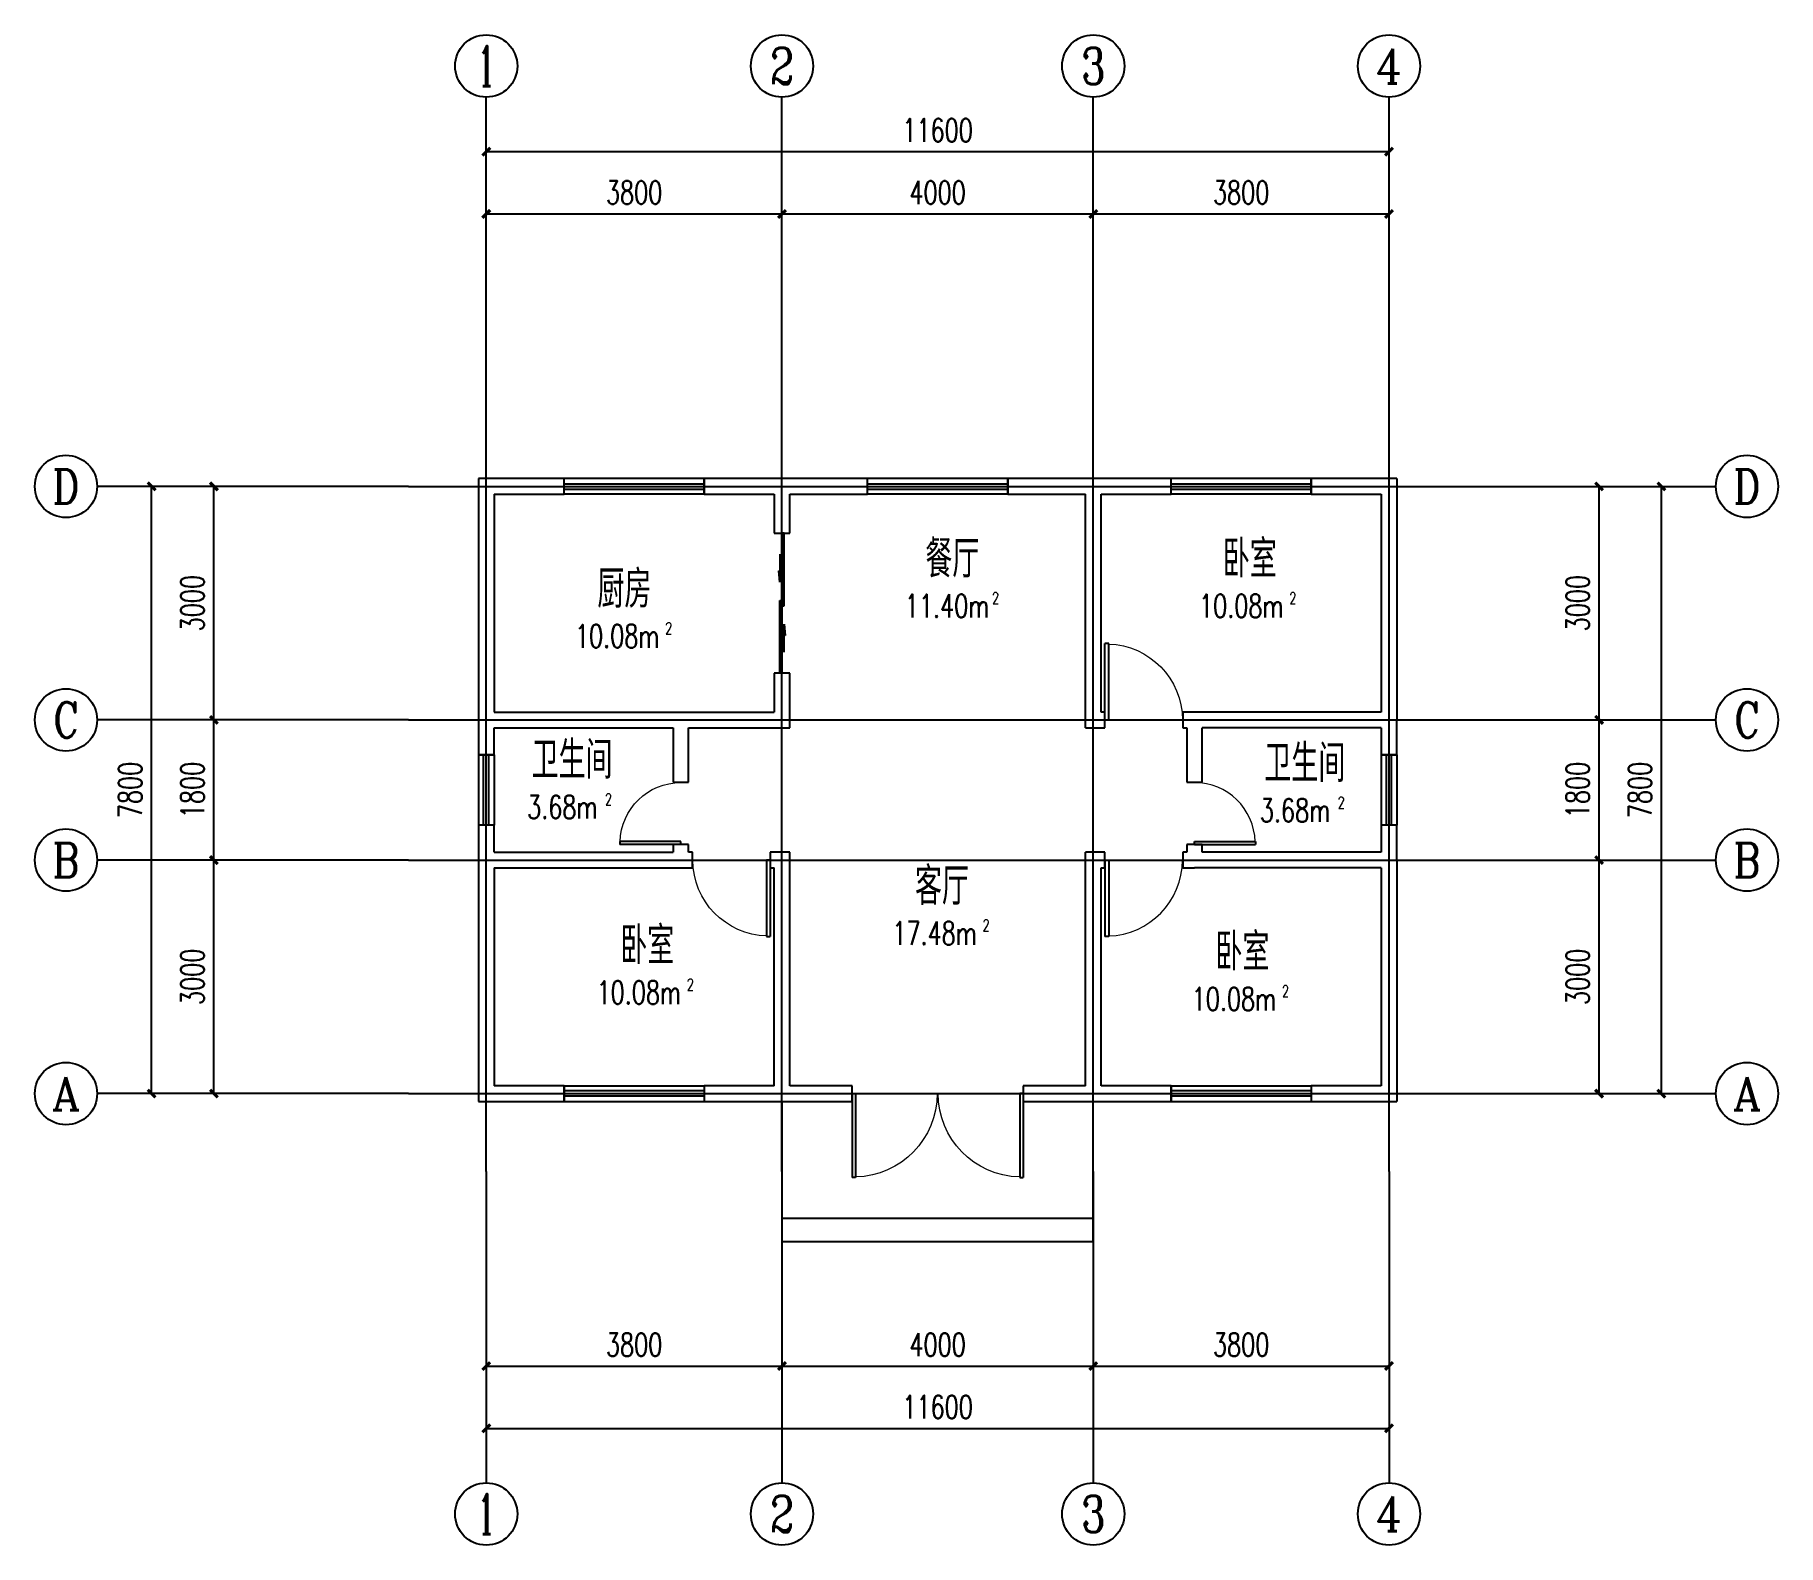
# Model space of a CAD drawing. Extents: x 37179 to 59579, y 6806 to 26206.
import ezdxf
from ezdxf.enums import TextEntityAlignment as Align

# ---------------------------------------------------------------- set-up
doc = ezdxf.new("R2010")
doc.units = 0
doc.header["$LTSCALE"] = 1000
doc.header["$MEASUREMENT"] = 0
for name, color, linetype in [('HT-A-AXIS-F01-NEW', 3, 'Continuous'), ('HT-A-AXIS-TEXT-F01-NEW', 7, 'Continuous'), ('HT-A-NOPLOT-F01-NEW', 1, 'Continuous'), ('HT-A-ROOM-F01-NEW', 7, 'Continuous'), ('HT-A-WALL-F01-NEW', 9, 'Continuous'), ('HT-A-WIND-F01-NEW', 4, 'Continuous')]:
    doc.layers.add(name, color=color, linetype=linetype)
doc.styles.add('_TCH_AXIS', font='COMPLEX', dxfattribs={"bigfont": 'GBCBIG'})
doc.styles.add('_TCH_DIM_T3', font='SIMPLEX', dxfattribs={"width": 0.71, "bigfont": 'GBCBIG'})
doc.styles.add('_TCH_SPACE', font='SIMPLEX', dxfattribs={"bigfont": 'GBCBIG'})
doc.styles.add('COMPLEX', font='COMPLEX')
doc.dimstyles.new('_TCH_ARCH&&100', dxfattribs={"dimtxt": 297.5, "dimasz": 100, "dimexe": 250, "dimexo": 300, "dimgap": 126.25, "dimtad": 1, "dimdec": 0, "dimzin": 0, "dimdsep": 46, "dimtxsty": '_TCH_DIM_T3', "dimblk": 'ARCHTICK', "dimcen": 0.09, "dimclrt": 7, "dimazin": 2, "dimtfac": 1, "dimtdec": 0, "dimtix": 1, "dimtmove": 2, "dimatfit": 3, "dimfxl": 100, "dimtolj": 1, "dimtzin": 0, "dimarcsym": 0})

# ---------------------------------------------------------------- blocks, each defined once
blk = doc.blocks.new('_ArchTick')
at = {"color": 0, "linetype": 'ByBlock', "const_width": 0.4}
blk.add_lwpolyline([(-0.5, -0.5), (0.5, 0.5)], dxfattribs=at)
blk = doc.blocks.new('*D9')
at = {"layer": 'Defpoints', "color": 0, "transparency": 16777216}
for p in [(54779.06, 15606.47), (57279.06, 15606.47), (54779.06, 12606.47)]:
    blk.add_point(p, dxfattribs=at)
at = {"layer": 'HT-A-AXIS-F01-NEW', "color": 0, "lineweight": -2, "transparency": 16777216}
for p, q in [((55079.06, 15606.47), (57529.06, 15606.47)), ((57279.06, 12606.47), (57279.06, 15606.47)), ((55079.06, 12606.47), (57529.06, 12606.47))]:
    blk.add_line(p, q, dxfattribs=at)
at = {"layer": 'HT-A-AXIS-F01-NEW', "color": 0, "lineweight": -2, "transparency": 16777216, "xscale": 100, "yscale": 100, "zscale": 100}
for p, rotation in [((57279.06, 15606.47), 90), ((57279.06, 12606.47), 270)]:
    blk.add_blockref('_ArchTick', p, dxfattribs=dict(at, rotation=rotation))
at = {"layer": 'HT-A-AXIS-F01-NEW', "color": 7, "transparency": 16777216, "insert": (57004.06, 14106.47), "char_height": 297.5, "attachment_point": 5, "rotation": 90, "style": '_TCH_DIM_T3'}
blk.add_mtext('\\A1;3000', dxfattribs=at)
blk = doc.blocks.new('*D10')
at = {"layer": 'Defpoints', "color": 0, "transparency": 16777216}
for p in [(54779.06, 17406.47), (57279.06, 17406.47), (54779.06, 15606.47)]:
    blk.add_point(p, dxfattribs=at)
at = {"layer": 'HT-A-AXIS-F01-NEW', "color": 0, "lineweight": -2, "transparency": 16777216}
for p, q in [((55079.06, 17406.47), (57529.06, 17406.47)), ((57279.06, 15606.47), (57279.06, 17406.47)), ((55079.06, 15606.47), (57529.06, 15606.47))]:
    blk.add_line(p, q, dxfattribs=at)
at = {"layer": 'HT-A-AXIS-F01-NEW', "color": 0, "lineweight": -2, "transparency": 16777216, "xscale": 100, "yscale": 100, "zscale": 100}
for p, rotation in [((57279.06, 17406.47), 90), ((57279.06, 15606.47), 270)]:
    blk.add_blockref('_ArchTick', p, dxfattribs=dict(at, rotation=rotation))
at = {"layer": 'HT-A-AXIS-F01-NEW', "color": 7, "transparency": 16777216, "insert": (57004.06, 16506.47), "char_height": 297.5, "attachment_point": 5, "rotation": 90, "style": '_TCH_DIM_T3'}
blk.add_mtext('\\A1;1800', dxfattribs=at)
blk = doc.blocks.new('*D11')
at = {"layer": 'Defpoints', "color": 0, "transparency": 16777216}
for p in [(54779.06, 20406.47), (57279.06, 20406.47), (54779.06, 17406.47)]:
    blk.add_point(p, dxfattribs=at)
at = {"layer": 'HT-A-AXIS-F01-NEW', "color": 0, "lineweight": -2, "transparency": 16777216}
for p, q in [((55079.06, 20406.47), (57529.06, 20406.47)), ((57279.06, 17406.47), (57279.06, 20406.47)), ((55079.06, 17406.47), (57529.06, 17406.47))]:
    blk.add_line(p, q, dxfattribs=at)
at = {"layer": 'HT-A-AXIS-F01-NEW', "color": 0, "lineweight": -2, "transparency": 16777216, "xscale": 100, "yscale": 100, "zscale": 100}
for p, rotation in [((57279.06, 20406.47), 90), ((57279.06, 17406.47), 270)]:
    blk.add_blockref('_ArchTick', p, dxfattribs=dict(at, rotation=rotation))
at = {"layer": 'HT-A-AXIS-F01-NEW', "color": 7, "transparency": 16777216, "insert": (57004.06, 18906.47), "char_height": 297.5, "attachment_point": 5, "rotation": 90, "style": '_TCH_DIM_T3'}
blk.add_mtext('\\A1;3000', dxfattribs=at)
blk = doc.blocks.new('*D12')
at = {"layer": 'Defpoints', "color": 0, "transparency": 16777216}
for p in [(54779.06, 20406.47), (58079.06, 20406.47), (54779.06, 12606.47)]:
    blk.add_point(p, dxfattribs=at)
at = {"layer": 'HT-A-AXIS-F01-NEW', "color": 0, "lineweight": -2, "transparency": 16777216}
for p, q in [((55079.06, 20406.47), (58329.06, 20406.47)), ((58079.06, 12606.47), (58079.06, 20406.47)), ((55079.06, 12606.47), (58329.06, 12606.47))]:
    blk.add_line(p, q, dxfattribs=at)
at = {"layer": 'HT-A-AXIS-F01-NEW', "color": 0, "lineweight": -2, "transparency": 16777216, "xscale": 100, "yscale": 100, "zscale": 100}
for p, rotation in [((58079.06, 20406.47), 90), ((58079.06, 12606.47), 270)]:
    blk.add_blockref('_ArchTick', p, dxfattribs=dict(at, rotation=rotation))
at = {"layer": 'HT-A-AXIS-F01-NEW', "color": 7, "transparency": 16777216, "insert": (57804.06, 16506.47), "char_height": 297.5, "attachment_point": 5, "rotation": 90, "style": '_TCH_DIM_T3'}
blk.add_mtext('\\A1;7800', dxfattribs=at)
blk = doc.blocks.new('*D13')
at = {"layer": 'Defpoints', "color": 0, "transparency": 16777216}
for p in [(39479.06, 15606.47), (41979.06, 15606.47), (41979.06, 12606.47)]:
    blk.add_point(p, dxfattribs=at)
at = {"layer": 'HT-A-AXIS-F01-NEW', "color": 0, "lineweight": -2, "transparency": 16777216}
for p, q in [((41679.06, 15606.47), (39229.06, 15606.47)), ((39479.06, 12606.47), (39479.06, 15606.47)), ((41679.06, 12606.47), (39229.06, 12606.47))]:
    blk.add_line(p, q, dxfattribs=at)
at = {"layer": 'HT-A-AXIS-F01-NEW', "color": 0, "lineweight": -2, "transparency": 16777216, "xscale": 100, "yscale": 100, "zscale": 100}
for p, rotation in [((39479.06, 15606.47), 90), ((39479.06, 12606.47), 270)]:
    blk.add_blockref('_ArchTick', p, dxfattribs=dict(at, rotation=rotation))
at = {"layer": 'HT-A-AXIS-F01-NEW', "color": 7, "transparency": 16777216, "insert": (39204.06, 14106.47), "char_height": 297.5, "attachment_point": 5, "rotation": 90, "style": '_TCH_DIM_T3'}
blk.add_mtext('\\A1;3000', dxfattribs=at)
blk = doc.blocks.new('*D14')
at = {"layer": 'Defpoints', "color": 0, "transparency": 16777216}
for p in [(39479.06, 17406.47), (41979.06, 17406.47), (41979.06, 15606.47)]:
    blk.add_point(p, dxfattribs=at)
at = {"layer": 'HT-A-AXIS-F01-NEW', "color": 0, "lineweight": -2, "transparency": 16777216}
for p, q in [((41679.06, 17406.47), (39229.06, 17406.47)), ((39479.06, 15606.47), (39479.06, 17406.47)), ((41679.06, 15606.47), (39229.06, 15606.47))]:
    blk.add_line(p, q, dxfattribs=at)
at = {"layer": 'HT-A-AXIS-F01-NEW', "color": 0, "lineweight": -2, "transparency": 16777216, "xscale": 100, "yscale": 100, "zscale": 100}
for p, rotation in [((39479.06, 17406.47), 90), ((39479.06, 15606.47), 270)]:
    blk.add_blockref('_ArchTick', p, dxfattribs=dict(at, rotation=rotation))
at = {"layer": 'HT-A-AXIS-F01-NEW', "color": 7, "transparency": 16777216, "insert": (39204.06, 16506.47), "char_height": 297.5, "attachment_point": 5, "rotation": 90, "style": '_TCH_DIM_T3'}
blk.add_mtext('\\A1;1800', dxfattribs=at)
blk = doc.blocks.new('*D15')
at = {"layer": 'Defpoints', "color": 0, "transparency": 16777216}
for p in [(39479.06, 20406.47), (41979.06, 20406.47), (41979.06, 17406.47)]:
    blk.add_point(p, dxfattribs=at)
at = {"layer": 'HT-A-AXIS-F01-NEW', "color": 0, "lineweight": -2, "transparency": 16777216}
for p, q in [((41679.06, 20406.47), (39229.06, 20406.47)), ((39479.06, 17406.47), (39479.06, 20406.47)), ((41679.06, 17406.47), (39229.06, 17406.47))]:
    blk.add_line(p, q, dxfattribs=at)
at = {"layer": 'HT-A-AXIS-F01-NEW', "color": 0, "lineweight": -2, "transparency": 16777216, "xscale": 100, "yscale": 100, "zscale": 100}
for p, rotation in [((39479.06, 20406.47), 90), ((39479.06, 17406.47), 270)]:
    blk.add_blockref('_ArchTick', p, dxfattribs=dict(at, rotation=rotation))
at = {"layer": 'HT-A-AXIS-F01-NEW', "color": 7, "transparency": 16777216, "insert": (39204.06, 18906.47), "char_height": 297.5, "attachment_point": 5, "rotation": 90, "style": '_TCH_DIM_T3'}
blk.add_mtext('\\A1;3000', dxfattribs=at)
blk = doc.blocks.new('*D16')
at = {"layer": 'Defpoints', "color": 0, "transparency": 16777216}
for p in [(38679.06, 20406.47), (41979.06, 20406.47), (41979.06, 12606.47)]:
    blk.add_point(p, dxfattribs=at)
at = {"layer": 'HT-A-AXIS-F01-NEW', "color": 0, "lineweight": -2, "transparency": 16777216}
for p, q in [((41679.06, 20406.47), (38429.06, 20406.47)), ((38679.06, 12606.47), (38679.06, 20406.47)), ((41679.06, 12606.47), (38429.06, 12606.47))]:
    blk.add_line(p, q, dxfattribs=at)
at = {"layer": 'HT-A-AXIS-F01-NEW', "color": 0, "lineweight": -2, "transparency": 16777216, "xscale": 100, "yscale": 100, "zscale": 100}
for p, rotation in [((38679.06, 20406.47), 90), ((38679.06, 12606.47), 270)]:
    blk.add_blockref('_ArchTick', p, dxfattribs=dict(at, rotation=rotation))
at = {"layer": 'HT-A-AXIS-F01-NEW', "color": 7, "transparency": 16777216, "insert": (38404.06, 16506.47), "char_height": 297.5, "attachment_point": 5, "rotation": 90, "style": '_TCH_DIM_T3'}
blk.add_mtext('\\A1;7800', dxfattribs=at)
blk = doc.blocks.new('*D17')
at = {"layer": 'Defpoints', "color": 0, "transparency": 16777216}
for p in [(46779.06, 23906.47), (42979.06, 21406.47), (46779.06, 21406.47)]:
    blk.add_point(p, dxfattribs=at)
at = {"layer": 'HT-A-AXIS-F01-NEW', "color": 0, "lineweight": -2, "transparency": 16777216}
for p, q in [((42979.06, 21706.47), (42979.06, 24156.47)), ((46779.06, 21706.47), (46779.06, 24156.47)), ((42979.06, 23906.47), (46779.06, 23906.47))]:
    blk.add_line(p, q, dxfattribs=at)
at = {"layer": 'HT-A-AXIS-F01-NEW', "color": 0, "lineweight": -2, "transparency": 16777216, "xscale": 100, "yscale": 100, "zscale": 100, "rotation": 180}
blk.add_blockref('_ArchTick', (42979.06, 23906.47), dxfattribs=at)
at = {"layer": 'HT-A-AXIS-F01-NEW', "color": 0, "lineweight": -2, "transparency": 16777216, "xscale": 100, "yscale": 100, "zscale": 100}
blk.add_blockref('_ArchTick', (46779.06, 23906.47), dxfattribs=at)
at = {"layer": 'HT-A-AXIS-F01-NEW', "color": 7, "transparency": 16777216, "insert": (44879.06, 24181.47), "char_height": 297.5, "attachment_point": 5, "style": '_TCH_DIM_T3'}
blk.add_mtext('\\A1;3800', dxfattribs=at)
blk = doc.blocks.new('*D18')
at = {"layer": 'Defpoints', "color": 0, "transparency": 16777216}
for p in [(50779.06, 23906.47), (46779.06, 21406.47), (50779.06, 21406.47)]:
    blk.add_point(p, dxfattribs=at)
at = {"layer": 'HT-A-AXIS-F01-NEW', "color": 0, "lineweight": -2, "transparency": 16777216}
for p, q in [((46779.06, 21706.47), (46779.06, 24156.47)), ((50779.06, 21706.47), (50779.06, 24156.47)), ((46779.06, 23906.47), (50779.06, 23906.47))]:
    blk.add_line(p, q, dxfattribs=at)
at = {"layer": 'HT-A-AXIS-F01-NEW', "color": 0, "lineweight": -2, "transparency": 16777216, "xscale": 100, "yscale": 100, "zscale": 100, "rotation": 180}
blk.add_blockref('_ArchTick', (46779.06, 23906.47), dxfattribs=at)
at = {"layer": 'HT-A-AXIS-F01-NEW', "color": 0, "lineweight": -2, "transparency": 16777216, "xscale": 100, "yscale": 100, "zscale": 100}
blk.add_blockref('_ArchTick', (50779.06, 23906.47), dxfattribs=at)
at = {"layer": 'HT-A-AXIS-F01-NEW', "color": 7, "transparency": 16777216, "insert": (48779.06, 24181.47), "char_height": 297.5, "attachment_point": 5, "style": '_TCH_DIM_T3'}
blk.add_mtext('\\A1;4000', dxfattribs=at)
blk = doc.blocks.new('*D19')
at = {"layer": 'Defpoints', "color": 0, "transparency": 16777216}
for p in [(54579.06, 23906.47), (50779.06, 21406.47), (54579.06, 21406.47)]:
    blk.add_point(p, dxfattribs=at)
at = {"layer": 'HT-A-AXIS-F01-NEW', "color": 0, "lineweight": -2, "transparency": 16777216}
for p, q in [((50779.06, 21706.47), (50779.06, 24156.47)), ((54579.06, 21706.47), (54579.06, 24156.47)), ((50779.06, 23906.47), (54579.06, 23906.47))]:
    blk.add_line(p, q, dxfattribs=at)
at = {"layer": 'HT-A-AXIS-F01-NEW', "color": 0, "lineweight": -2, "transparency": 16777216, "xscale": 100, "yscale": 100, "zscale": 100, "rotation": 180}
blk.add_blockref('_ArchTick', (50779.06, 23906.47), dxfattribs=at)
at = {"layer": 'HT-A-AXIS-F01-NEW', "color": 0, "lineweight": -2, "transparency": 16777216, "xscale": 100, "yscale": 100, "zscale": 100}
blk.add_blockref('_ArchTick', (54579.06, 23906.47), dxfattribs=at)
at = {"layer": 'HT-A-AXIS-F01-NEW', "color": 7, "transparency": 16777216, "insert": (52679.06, 24181.47), "char_height": 297.5, "attachment_point": 5, "style": '_TCH_DIM_T3'}
blk.add_mtext('\\A1;3800', dxfattribs=at)
blk = doc.blocks.new('*D20')
at = {"layer": 'Defpoints', "color": 0, "transparency": 16777216}
for p in [(54579.06, 24706.47), (42979.06, 21406.47), (54579.06, 21406.47)]:
    blk.add_point(p, dxfattribs=at)
at = {"layer": 'HT-A-AXIS-F01-NEW', "color": 0, "lineweight": -2, "transparency": 16777216}
for p, q in [((42979.06, 21706.47), (42979.06, 24956.47)), ((54579.06, 21706.47), (54579.06, 24956.47)), ((42979.06, 24706.47), (54579.06, 24706.47))]:
    blk.add_line(p, q, dxfattribs=at)
at = {"layer": 'HT-A-AXIS-F01-NEW', "color": 0, "lineweight": -2, "transparency": 16777216, "xscale": 100, "yscale": 100, "zscale": 100, "rotation": 180}
blk.add_blockref('_ArchTick', (42979.06, 24706.47), dxfattribs=at)
at = {"layer": 'HT-A-AXIS-F01-NEW', "color": 0, "lineweight": -2, "transparency": 16777216, "xscale": 100, "yscale": 100, "zscale": 100}
blk.add_blockref('_ArchTick', (54579.06, 24706.47), dxfattribs=at)
at = {"layer": 'HT-A-AXIS-F01-NEW', "color": 7, "transparency": 16777216, "insert": (48779.06, 24981.47), "char_height": 297.5, "attachment_point": 5, "style": '_TCH_DIM_T3'}
blk.add_mtext('\\A1;11600', dxfattribs=at)
blk = doc.blocks.new('*D21')
at = {"layer": 'Defpoints', "color": 0, "transparency": 16777216}
for p in [(42979.06, 11606.47), (46779.06, 11606.47), (46779.06, 9106.47)]:
    blk.add_point(p, dxfattribs=at)
at = {"layer": 'HT-A-AXIS-F01-NEW', "color": 0, "lineweight": -2, "transparency": 16777216}
for p, q in [((42979.06, 11306.47), (42979.06, 8856.47)), ((46779.06, 11306.47), (46779.06, 8856.47)), ((42979.06, 9106.47), (46779.06, 9106.47))]:
    blk.add_line(p, q, dxfattribs=at)
at = {"layer": 'HT-A-AXIS-F01-NEW', "color": 0, "lineweight": -2, "transparency": 16777216, "xscale": 100, "yscale": 100, "zscale": 100, "rotation": 180}
blk.add_blockref('_ArchTick', (42979.06, 9106.47), dxfattribs=at)
at = {"layer": 'HT-A-AXIS-F01-NEW', "color": 0, "lineweight": -2, "transparency": 16777216, "xscale": 100, "yscale": 100, "zscale": 100}
blk.add_blockref('_ArchTick', (46779.06, 9106.47), dxfattribs=at)
at = {"layer": 'HT-A-AXIS-F01-NEW', "color": 7, "transparency": 16777216, "insert": (44879.06, 9381.47), "char_height": 297.5, "attachment_point": 5, "style": '_TCH_DIM_T3'}
blk.add_mtext('\\A1;3800', dxfattribs=at)
blk = doc.blocks.new('*D22')
at = {"layer": 'Defpoints', "color": 0, "transparency": 16777216}
for p in [(46779.06, 11606.47), (50779.06, 11606.47), (50779.06, 9106.47)]:
    blk.add_point(p, dxfattribs=at)
at = {"layer": 'HT-A-AXIS-F01-NEW', "color": 0, "lineweight": -2, "transparency": 16777216}
for p, q in [((46779.06, 11306.47), (46779.06, 8856.47)), ((50779.06, 11306.47), (50779.06, 8856.47)), ((46779.06, 9106.47), (50779.06, 9106.47))]:
    blk.add_line(p, q, dxfattribs=at)
at = {"layer": 'HT-A-AXIS-F01-NEW', "color": 0, "lineweight": -2, "transparency": 16777216, "xscale": 100, "yscale": 100, "zscale": 100, "rotation": 180}
blk.add_blockref('_ArchTick', (46779.06, 9106.47), dxfattribs=at)
at = {"layer": 'HT-A-AXIS-F01-NEW', "color": 0, "lineweight": -2, "transparency": 16777216, "xscale": 100, "yscale": 100, "zscale": 100}
blk.add_blockref('_ArchTick', (50779.06, 9106.47), dxfattribs=at)
at = {"layer": 'HT-A-AXIS-F01-NEW', "color": 7, "transparency": 16777216, "insert": (48779.06, 9381.47), "char_height": 297.5, "attachment_point": 5, "style": '_TCH_DIM_T3'}
blk.add_mtext('\\A1;4000', dxfattribs=at)
blk = doc.blocks.new('*D23')
at = {"layer": 'Defpoints', "color": 0, "transparency": 16777216}
for p in [(50779.06, 11606.47), (54579.06, 11606.47), (54579.06, 9106.47)]:
    blk.add_point(p, dxfattribs=at)
at = {"layer": 'HT-A-AXIS-F01-NEW', "color": 0, "lineweight": -2, "transparency": 16777216}
for p, q in [((50779.06, 11306.47), (50779.06, 8856.47)), ((54579.06, 11306.47), (54579.06, 8856.47)), ((50779.06, 9106.47), (54579.06, 9106.47))]:
    blk.add_line(p, q, dxfattribs=at)
at = {"layer": 'HT-A-AXIS-F01-NEW', "color": 0, "lineweight": -2, "transparency": 16777216, "xscale": 100, "yscale": 100, "zscale": 100, "rotation": 180}
blk.add_blockref('_ArchTick', (50779.06, 9106.47), dxfattribs=at)
at = {"layer": 'HT-A-AXIS-F01-NEW', "color": 0, "lineweight": -2, "transparency": 16777216, "xscale": 100, "yscale": 100, "zscale": 100}
blk.add_blockref('_ArchTick', (54579.06, 9106.47), dxfattribs=at)
at = {"layer": 'HT-A-AXIS-F01-NEW', "color": 7, "transparency": 16777216, "insert": (52679.06, 9381.47), "char_height": 297.5, "attachment_point": 5, "style": '_TCH_DIM_T3'}
blk.add_mtext('\\A1;3800', dxfattribs=at)
blk = doc.blocks.new('*D24')
at = {"layer": 'Defpoints', "color": 0, "transparency": 16777216}
for p in [(42979.06, 11606.47), (54579.06, 11606.47), (54579.06, 8306.47)]:
    blk.add_point(p, dxfattribs=at)
at = {"layer": 'HT-A-AXIS-F01-NEW', "color": 0, "lineweight": -2, "transparency": 16777216}
for p, q in [((42979.06, 11306.47), (42979.06, 8056.47)), ((54579.06, 11306.47), (54579.06, 8056.47)), ((42979.06, 8306.47), (54579.06, 8306.47))]:
    blk.add_line(p, q, dxfattribs=at)
at = {"layer": 'HT-A-AXIS-F01-NEW', "color": 0, "lineweight": -2, "transparency": 16777216, "xscale": 100, "yscale": 100, "zscale": 100, "rotation": 180}
blk.add_blockref('_ArchTick', (42979.06, 8306.47), dxfattribs=at)
at = {"layer": 'HT-A-AXIS-F01-NEW', "color": 0, "lineweight": -2, "transparency": 16777216, "xscale": 100, "yscale": 100, "zscale": 100}
blk.add_blockref('_ArchTick', (54579.06, 8306.47), dxfattribs=at)
at = {"layer": 'HT-A-AXIS-F01-NEW', "color": 7, "transparency": 16777216, "insert": (48779.06, 8581.47), "char_height": 297.5, "attachment_point": 5, "style": '_TCH_DIM_T3'}
blk.add_mtext('\\A1;11600', dxfattribs=at)
blk = doc.blocks.new('$DorLib2D$00000001')
for p, q in [((0.45, 0.98), (0.5, 0.98)), ((0.45, 0), (0.45, 0.98)), ((0.5, 0), (0.5, 0.98)), ((0.5, 0), (0.45, 0))]:
    blk.add_line(p, q)
at = {"lineweight": 13}
blk.add_arc((0.48, 0), 0.975, 91.47, 180, dxfattribs=at)
blk = doc.blocks.new('$DorLib2D$00000131')
at = {"color": 0, "linetype": 'Continuous'}
for p, q in [((-0.5, 0.13), (-0.5, 0)), ((0.02, 0.13), (-0.5, 0.13)), ((0.02, 0), (0.02, 0.13)), ((0.15, 0.13), (0.23, 0.2)), ((0.35, 0.13), (0.15, 0.13)), ((0.23, 0.2), (0.23, 0.13)), ((-0.5, 0), (0.02, 0)), ((-0.02, 0), (0.5, 0)), ((-0.02, -0.13), (-0.02, 0)), ((0.5, 0), (0.5, -0.13)), ((-0.35, -0.13), (-0.15, -0.13)), ((-0.23, -0.2), (-0.23, -0.13)), ((-0.15, -0.13), (-0.23, -0.2)), ((0.5, -0.13), (-0.02, -0.13))]:
    blk.add_line(p, q, dxfattribs=at)
blk = doc.blocks.new('$TCHSYS$WIN2D')
for p, q in [((-0.5, 0.5), (0.5, 0.5)), ((-0.5, 0.5), (-0.5, -0.5)), ((0.5, 0.5), (0.5, -0.5)), ((0.5, 0.17), (-0.5, 0.17)), ((0.5, -0.17), (-0.5, -0.17)), ((-0.5, -0.5), (0.5, -0.5))]:
    blk.add_line(p, q)
blk = doc.blocks.new('$DorLib2D$00000002')
for p, q in [((-0.5, 0), (-0.5, 0.49)), ((-0.48, 0.49), (-0.5, 0.49)), ((-0.48, 0), (-0.48, 0.49)), ((0.48, 0), (0.48, 0.49)), ((0.48, 0.49), (0.5, 0.49)), ((0.5, 0), (0.5, 0.49)), ((-0.5, 0), (-0.48, 0)), ((0.5, 0), (0.48, 0))]:
    blk.add_line(p, q)
at = {"lineweight": 13}
for centre, start, end in [((-0.49, 0), 0, 88.53), ((0.49, 0), 91.47, 180)]:
    blk.add_arc(centre, 0.487, start, end, dxfattribs=at)
blk = doc.blocks.new('_AXISO')
blk.add_circle((0, 0), 0.5)
at = {"layer": 'HT-A-AXIS-TEXT-F01-NEW', "style": 'COMPLEX', "width": 1.04}
blk.add_attdef('A', text='', height=0.56, dxfattribs=at).set_placement((-0.25, -0.28), (0.25, -0.28), align=Align.FIT)

msp = doc.modelspace()

# ---------------------------------------------------------------- linework, layer by layer
for points in [[(46779.06, 12506.47), (46779.06, 11006.47), (50779.06, 11006.47), (50779.06, 12506.47)], [(46779.06, 12506.47), (46779.06, 10706.47), (50779.06, 10706.47), (50779.06, 12506.47)]]:
    msp.add_lwpolyline(points)
at = {"layer": 'HT-A-AXIS-F01-NEW'}
for p, q in [((42979.06, 21406.47), (42979.06, 25406.47)), ((46779.06, 21406.47), (46779.06, 25406.47)), ((50779.06, 21406.47), (50779.06, 25406.47)), ((54579.06, 21406.47), (54579.06, 25406.47)), ((41979.06, 20406.47), (37979.06, 20406.47)), ((54779.06, 20406.47), (58779.06, 20406.47)), ((41979.06, 17406.47), (37979.06, 17406.47)), ((54779.06, 17406.47), (58779.06, 17406.47)), ((41979.06, 15606.47), (37979.06, 15606.47)), ((54779.06, 15606.47), (58779.06, 15606.47)), ((41979.06, 12606.47), (37979.06, 12606.47)), ((54779.06, 12606.47), (58779.06, 12606.47)), ((42979.06, 11606.47), (42979.06, 7606.47)), ((46779.06, 11606.47), (46779.06, 7606.47)), ((50779.06, 11606.47), (50779.06, 7606.47)), ((54579.06, 11606.47), (54579.06, 7606.47))]:
    msp.add_line(p, q, dxfattribs=at)
at = {"layer": 'HT-A-NOPLOT-F01-NEW'}
for p, q in [((42979.06, 11606.47), (42979.06, 21406.47)), ((46779.06, 11606.47), (46779.06, 21406.47)), ((50779.06, 11606.47), (50779.06, 21406.47)), ((54579.06, 11606.47), (54579.06, 21406.47)), ((41979.06, 20406.47), (54779.06, 20406.47)), ((41979.06, 17406.47), (54779.06, 17406.47)), ((41979.06, 15606.47), (54779.06, 15606.47)), ((41979.06, 12606.47), (54779.06, 12606.47))]:
    msp.add_line(p, q, dxfattribs=at)
at = {"layer": 'HT-A-WALL-F01-NEW'}
for p, q in [((42879.06, 20506.47), (42879.06, 17406.47)), ((43979.06, 20506.47), (42879.06, 20506.47)), ((43979.06, 20306.47), (43979.06, 20506.47)), ((46779.06, 20506.47), (45779.06, 20506.47)), ((45779.06, 20506.47), (45779.06, 20306.47)), ((47879.06, 20506.47), (46779.06, 20506.47)), ((47879.06, 20306.47), (47879.06, 20506.47)), ((50779.06, 20506.47), (49679.06, 20506.47)), ((49679.06, 20506.47), (49679.06, 20306.47)), ((51779.06, 20506.47), (50779.06, 20506.47)), ((51779.06, 20306.47), (51779.06, 20506.47)), ((54679.06, 20506.47), (53579.06, 20506.47)), ((53579.06, 20506.47), (53579.06, 20306.47)), ((54679.06, 20506.47), (54679.06, 17406.47)), ((43079.06, 20306.47), (43079.06, 17506.47)), ((43079.06, 20306.47), (43979.06, 20306.47)), ((45779.06, 20306.47), (46679.06, 20306.47)), ((46679.06, 20306.47), (46679.06, 19806.47)), ((46879.06, 19806.47), (46879.06, 20306.47)), ((46879.06, 20306.47), (47879.06, 20306.47)), ((49679.06, 20306.47), (50679.06, 20306.47)), ((50679.06, 17306.47), (50679.06, 20306.47)), ((50879.06, 20306.47), (51779.06, 20306.47)), ((50879.06, 17506.47), (50879.06, 20306.47)), ((53579.06, 20306.47), (54479.06, 20306.47)), ((54479.06, 20306.47), (54479.06, 17506.47)), ((46679.06, 19806.47), (46879.06, 19806.47)), ((46879.06, 18006.47), (46679.06, 18006.47)), ((46679.06, 18006.47), (46679.06, 17506.47)), ((46879.06, 17306.47), (46879.06, 18006.47)), ((43079.06, 17506.47), (45479.06, 17506.47)), ((45479.06, 17506.47), (46679.06, 17506.47)), ((50929.06, 17506.47), (50879.06, 17506.47)), ((50929.06, 17306.47), (50929.06, 17506.47)), ((52079.06, 17506.47), (51929.06, 17506.47)), ((51929.06, 17506.47), (51929.06, 17306.47)), ((54479.06, 17506.47), (52079.06, 17506.47)), ((42879.06, 17406.47), (42879.06, 16956.47)), ((43079.06, 16956.47), (43079.06, 17306.47)), ((43079.06, 17306.47), (45379.06, 17306.47)), ((45379.06, 17306.47), (45379.06, 16606.47)), ((45579.06, 16606.47), (45579.06, 17306.47)), ((45579.06, 17306.47), (46879.06, 17306.47)), ((50679.06, 17306.47), (50929.06, 17306.47)), ((51929.06, 17306.47), (51979.06, 17306.47)), ((51979.06, 17306.47), (51979.06, 16606.47)), ((52179.06, 16606.47), (52179.06, 17306.47)), ((54479.06, 17306.47), (52179.06, 17306.47)), ((54479.06, 17306.47), (54479.06, 16956.47)), ((54679.06, 16956.47), (54679.06, 17406.47)), ((42879.06, 16956.47), (43079.06, 16956.47)), ((54479.06, 16956.47), (54679.06, 16956.47)), ((45379.06, 16606.47), (45579.06, 16606.47)), ((51979.06, 16606.47), (52179.06, 16606.47)), ((43079.06, 16056.47), (42879.06, 16056.47)), ((42879.06, 16056.47), (42879.06, 15606.47)), ((43079.06, 15706.47), (43079.06, 16056.47)), ((54679.06, 16056.47), (54479.06, 16056.47)), ((54479.06, 16056.47), (54479.06, 15706.47)), ((54679.06, 15606.47), (54679.06, 16056.47)), ((43079.06, 15706.47), (45379.06, 15706.47)), ((45579.06, 15806.47), (45379.06, 15806.47)), ((45379.06, 15806.47), (45379.06, 15706.47)), ((45579.06, 15706.47), (45579.06, 15806.47)), ((45629.06, 15706.47), (45579.06, 15706.47)), ((45629.06, 15506.47), (45629.06, 15706.47)), ((46879.06, 15706.47), (46629.06, 15706.47)), ((46629.06, 15706.47), (46629.06, 15506.47)), ((46879.06, 12706.47), (46879.06, 15706.47)), ((50679.06, 12706.47), (50679.06, 15706.47)), ((50929.06, 15706.47), (50679.06, 15706.47)), ((50929.06, 15506.47), (50929.06, 15706.47)), ((51979.06, 15706.47), (51929.06, 15706.47)), ((51929.06, 15706.47), (51929.06, 15506.47)), ((52179.06, 15806.47), (51979.06, 15806.47)), ((51979.06, 15806.47), (51979.06, 15706.47)), ((52179.06, 15706.47), (52179.06, 15806.47)), ((54479.06, 15706.47), (52179.06, 15706.47)), ((42879.06, 15606.47), (42879.06, 12506.47)), ((43079.06, 15506.47), (43079.06, 12706.47)), ((43079.06, 15506.47), (45479.06, 15506.47)), ((45479.06, 15506.47), (45629.06, 15506.47)), ((46629.06, 15506.47), (46679.06, 15506.47)), ((46679.06, 12706.47), (46679.06, 15506.47)), ((50879.06, 12706.47), (50879.06, 15506.47)), ((50879.06, 15506.47), (50929.06, 15506.47)), ((51929.06, 15506.47), (52079.06, 15506.47)), ((54479.06, 15506.47), (52079.06, 15506.47)), ((54479.06, 15506.47), (54479.06, 12706.47)), ((54679.06, 15606.47), (54679.06, 12506.47)), ((43979.06, 12706.47), (43079.06, 12706.47)), ((43979.06, 12506.47), (43979.06, 12706.47)), ((46679.06, 12706.47), (45779.06, 12706.47)), ((45779.06, 12706.47), (45779.06, 12506.47)), ((47679.06, 12706.47), (46879.06, 12706.47)), ((47679.06, 12506.47), (47679.06, 12706.47)), ((50679.06, 12706.47), (49879.06, 12706.47)), ((49879.06, 12706.47), (49879.06, 12506.47)), ((51779.06, 12706.47), (50879.06, 12706.47)), ((51779.06, 12506.47), (51779.06, 12706.47)), ((54479.06, 12706.47), (53579.06, 12706.47)), ((53579.06, 12706.47), (53579.06, 12506.47)), ((42879.06, 12506.47), (43979.06, 12506.47)), ((45779.06, 12506.47), (46779.06, 12506.47)), ((46779.06, 12506.47), (47679.06, 12506.47)), ((49879.06, 12506.47), (50779.06, 12506.47)), ((50779.06, 12506.47), (51779.06, 12506.47)), ((53579.06, 12506.47), (54679.06, 12506.47))]:
    msp.add_line(p, q, dxfattribs=at)

# ---------------------------------------------------------------- block references
at = {"layer": 'HT-A-AXIS-F01-NEW'}
ref = msp.add_blockref('_AXISO', (42979.06, 25806.47), dxfattribs=dict(at, xscale=800, yscale=800, zscale=800))
ref.add_attrib('A', '1', dxfattribs={"layer": 'HT-A-AXIS-TEXT-F01-NEW', "height": 514.72, "style": '_TCH_AXIS'}).set_placement((42868.77, 25549.11), (43089.36, 25549.11), align=Align.FIT)
ref = msp.add_blockref('_AXISO', (46779.06, 25806.47), dxfattribs=dict(at, xscale=800, yscale=800, zscale=800))
ref.add_attrib('A', '2', dxfattribs={"layer": 'HT-A-AXIS-TEXT-F01-NEW', "height": 465.95, "style": '_TCH_AXIS'}).set_placement((46623.75, 25573.5), (46934.38, 25573.5), align=Align.FIT)
ref = msp.add_blockref('_AXISO', (50779.06, 25806.47), dxfattribs=dict(at, xscale=800, yscale=800, zscale=800))
ref.add_attrib('A', '3', dxfattribs={"layer": 'HT-A-AXIS-TEXT-F01-NEW', "height": 465.95, "style": '_TCH_AXIS'}).set_placement((50623.75, 25573.5), (50934.38, 25573.5), align=Align.FIT)
ref = msp.add_blockref('_AXISO', (54579.06, 25806.47), dxfattribs=dict(at, xscale=800, yscale=800, zscale=800))
ref.add_attrib('A', '4', dxfattribs={"layer": 'HT-A-AXIS-TEXT-F01-NEW', "height": 445.44, "style": '_TCH_AXIS'}).set_placement((54409.37, 25583.75), (54748.75, 25583.75), align=Align.FIT)
ref = msp.add_blockref('_AXISO', (37579.06, 20406.47), dxfattribs=dict(at, xscale=800, yscale=800, zscale=800))
ref.add_attrib('A', 'D', dxfattribs={"layer": 'HT-A-AXIS-TEXT-F01-NEW', "height": 435.26, "style": '_TCH_AXIS'}).set_placement((37402.89, 20188.85), (37755.24, 20188.85), align=Align.FIT)
ref = msp.add_blockref('_AXISO', (59179.06, 20406.47), dxfattribs=dict(at, xscale=800, yscale=800, zscale=800))
ref.add_attrib('A', 'D', dxfattribs={"layer": 'HT-A-AXIS-TEXT-F01-NEW', "height": 435.26, "style": '_TCH_AXIS'}).set_placement((59002.89, 20188.85), (59355.24, 20188.85), align=Align.FIT)
ref = msp.add_blockref('_AXISO', (37579.06, 17406.47), dxfattribs=dict(at, xscale=800, yscale=800, zscale=800))
ref.add_attrib('A', 'C', dxfattribs={"layer": 'HT-A-AXIS-TEXT-F01-NEW', "height": 455.69, "style": '_TCH_AXIS'}).set_placement((37416.32, 17178.63), (37741.81, 17178.63), align=Align.FIT)
ref = msp.add_blockref('_AXISO', (59179.06, 17406.47), dxfattribs=dict(at, xscale=800, yscale=800, zscale=800))
ref.add_attrib('A', 'C', dxfattribs={"layer": 'HT-A-AXIS-TEXT-F01-NEW', "height": 455.69, "style": '_TCH_AXIS'}).set_placement((59016.32, 17178.63), (59341.81, 17178.63), align=Align.FIT)
ref = msp.add_blockref('_AXISO', (37579.06, 15606.47), dxfattribs=dict(at, xscale=800, yscale=800, zscale=800))
ref.add_attrib('A', 'B', dxfattribs={"layer": 'HT-A-AXIS-TEXT-F01-NEW', "height": 435.26, "style": '_TCH_AXIS'}).set_placement((37402.89, 15388.85), (37755.24, 15388.85), align=Align.FIT)
ref = msp.add_blockref('_AXISO', (59179.06, 15606.47), dxfattribs=dict(at, xscale=800, yscale=800, zscale=800))
ref.add_attrib('A', 'B', dxfattribs={"layer": 'HT-A-AXIS-TEXT-F01-NEW', "height": 435.26, "style": '_TCH_AXIS'}).set_placement((59002.89, 15388.85), (59355.24, 15388.85), align=Align.FIT)
ref = msp.add_blockref('_AXISO', (37579.06, 12606.47), dxfattribs=dict(at, xscale=800, yscale=800, zscale=800))
ref.add_attrib('A', 'A', dxfattribs={"layer": 'HT-A-AXIS-TEXT-F01-NEW', "height": 425.18, "style": '_TCH_AXIS'}).set_placement((37396.84, 12393.88), (37761.28, 12393.88), align=Align.FIT)
ref = msp.add_blockref('_AXISO', (59179.06, 12606.47), dxfattribs=dict(at, xscale=800, yscale=800, zscale=800))
ref.add_attrib('A', 'A', dxfattribs={"layer": 'HT-A-AXIS-TEXT-F01-NEW', "height": 425.18, "style": '_TCH_AXIS'}).set_placement((58996.84, 12393.88), (59361.28, 12393.88), align=Align.FIT)
ref = msp.add_blockref('_AXISO', (42979.06, 7206.47), dxfattribs=dict(at, xscale=800, yscale=800, zscale=800))
ref.add_attrib('A', '1', dxfattribs={"layer": 'HT-A-AXIS-TEXT-F01-NEW', "height": 514.72, "style": '_TCH_AXIS'}).set_placement((42868.77, 6949.11), (43089.36, 6949.11), align=Align.FIT)
ref = msp.add_blockref('_AXISO', (46779.06, 7206.47), dxfattribs=dict(at, xscale=800, yscale=800, zscale=800))
ref.add_attrib('A', '2', dxfattribs={"layer": 'HT-A-AXIS-TEXT-F01-NEW', "height": 465.95, "style": '_TCH_AXIS'}).set_placement((46623.75, 6973.5), (46934.38, 6973.5), align=Align.FIT)
ref = msp.add_blockref('_AXISO', (50779.06, 7206.47), dxfattribs=dict(at, xscale=800, yscale=800, zscale=800))
ref.add_attrib('A', '3', dxfattribs={"layer": 'HT-A-AXIS-TEXT-F01-NEW', "height": 465.95, "style": '_TCH_AXIS'}).set_placement((50623.75, 6973.5), (50934.38, 6973.5), align=Align.FIT)
ref = msp.add_blockref('_AXISO', (54579.06, 7206.47), dxfattribs=dict(at, xscale=800, yscale=800, zscale=800))
ref.add_attrib('A', '4', dxfattribs={"layer": 'HT-A-AXIS-TEXT-F01-NEW', "height": 445.44, "style": '_TCH_AXIS'}).set_placement((54409.37, 6983.75), (54748.75, 6983.75), align=Align.FIT)
at = {"layer": 'HT-A-WIND-F01-NEW'}
for name, p, xscale, yscale, zscale, rotation in [('$TCHSYS$WIN2D', (44879.06, 20406.47), 1800, 200, 1800, 180), ('$TCHSYS$WIN2D', (48779.06, 20406.47), 1800, 200, 1800, 180), ('$TCHSYS$WIN2D', (52679.06, 20406.47), 1800, 200, 1800, 180), ('$DorLib2D$00000131', (46779.06, 18906.47), -1800, -200, -1800, 90), ('$DorLib2D$00000001', (51429.06, 17406.47), 1000, -1000, 1000, 180), ('$TCHSYS$WIN2D', (42979.06, 16506.47), 900, 200, 900, 270), ('$TCHSYS$WIN2D', (54579.06, 16506.47), 900, 200, 900, 270), ('$DorLib2D$00000001', (45479.06, 16206.47), 800, -800, 800, 270), ('$DorLib2D$00000001', (52079.06, 16206.47), 800, 800, 800, 270), ('$DorLib2D$00000001', (51429.06, 15606.47), 1000, 1000, 1000, 180), ('$TCHSYS$WIN2D', (44879.06, 12606.47), 1800, 200, 1800, 360)]:
    msp.add_blockref(name, p, dxfattribs=dict(at, xscale=xscale, yscale=yscale, zscale=zscale, rotation=rotation))
for name, p, xscale, yscale, zscale in [('$DorLib2D$00000001', (46129.06, 15606.47), 1000, -1000, 1000), ('$DorLib2D$00000002', (48779.06, 12606.47), 2200, -2200, 2200), ('$TCHSYS$WIN2D', (52679.06, 12606.47), 1800, 200, 1800)]:
    msp.add_blockref(name, p, dxfattribs=dict(at, xscale=xscale, yscale=yscale, zscale=zscale))

# ---------------------------------------------------------------- texts
at = {"layer": 'HT-A-ROOM-F01-NEW', "style": '_TCH_SPACE'}
for s, p in [('餐厅', (48620.85, 19234.4)), ('卧室', (52442.13, 19234.4)), ('厨房', (44406.79, 18846.61)), ('卫生间', (43560.71, 16650.22)), ('卫生间', (52975.99, 16607.47)), ('客厅', (48487.52, 15030.43)), ('卧室', (44700.81, 14268.91)), ('卧室', (52347.79, 14185.93))]:
    msp.add_text(s, height=482.27, dxfattribs=at).set_placement(p)
at = {"layer": 'HT-A-ROOM-F01-NEW', "style": '_TCH_SPACE', "width": 0.71}
for s, height, p in [('2', 148.75, (49478.3, 18897.53)), ('2', 148.75, (53298.3, 18897.53)), ('11.40m', 297.5, (48358.3, 18722.53)), ('10.08m', 297.5, (52138.3, 18722.53)), ('10.08m', 297.5, (44118.92, 18334.73)), ('2', 148.75, (45278.92, 18509.73)), ('3.68m', 297.5, (43504.44, 16138.35)), ('2', 148.75, (44504.44, 16313.35)), ('3.68m', 297.5, (52919.72, 16095.59)), ('2', 148.75, (53919.72, 16270.59)), ('17.48m', 297.5, (48196.98, 14518.55)), ('2', 148.75, (49356.98, 14693.55)), ('10.08m', 297.5, (44396.98, 13757.03)), ('2', 148.75, (45556.98, 13932.03)), ('10.08m', 297.5, (52043.96, 13674.06)), ('2', 148.75, (53203.96, 13849.06))]:
    msp.add_text(s, height=height, dxfattribs=at).set_placement(p)

# ---------------------------------------------------------------- dimensions: what is measured, and where the dimension line sits
at = {"layer": 'HT-A-AXIS-F01-NEW'}
for p1, p2, distance, picture, middle in [((42979.06, 21406.47), (54579.06, 21406.47), 3300, '*D20', (48779.06, 24981.47)), ((42979.06, 21406.47), (46779.06, 21406.47), 2500, '*D17', (44879.06, 24181.47)), ((46779.06, 21406.47), (50779.06, 21406.47), 2500, '*D18', (48779.06, 24181.47)), ((50779.06, 21406.47), (54579.06, 21406.47), 2500, '*D19', (52679.06, 24181.47)), ((41979.06, 12606.47), (41979.06, 20406.47), 3300, '*D16', (38404.06, 16506.47)), ((41979.06, 17406.47), (41979.06, 20406.47), 2500, '*D15', (39204.06, 18906.47)), ((54779.06, 17406.47), (54779.06, 20406.47), -2500, '*D11', (57004.06, 18906.47)), ((54779.06, 12606.47), (54779.06, 20406.47), -3300, '*D12', (57804.06, 16506.47)), ((41979.06, 15606.47), (41979.06, 17406.47), 2500, '*D14', (39204.06, 16506.47)), ((54779.06, 15606.47), (54779.06, 17406.47), -2500, '*D10', (57004.06, 16506.47)), ((41979.06, 12606.47), (41979.06, 15606.47), 2500, '*D13', (39204.06, 14106.47)), ((54779.06, 12606.47), (54779.06, 15606.47), -2500, '*D9', (57004.06, 14106.47)), ((42979.06, 11606.47), (46779.06, 11606.47), -2500, '*D21', (44879.06, 9381.47)), ((42979.06, 11606.47), (54579.06, 11606.47), -3300, '*D24', (48779.06, 8581.47)), ((46779.06, 11606.47), (50779.06, 11606.47), -2500, '*D22', (48779.06, 9381.47)), ((50779.06, 11606.47), (54579.06, 11606.47), -2500, '*D23', (52679.06, 9381.47))]:
    dim = msp.add_aligned_dim(p1=p1, p2=p2, distance=distance, dimstyle='_TCH_ARCH&&100', dxfattribs=at)
    dim.commit()
    dim.dimension.update_dxf_attribs({"geometry": picture, "text_midpoint": middle})

doc.saveas('drawing.dxf')
